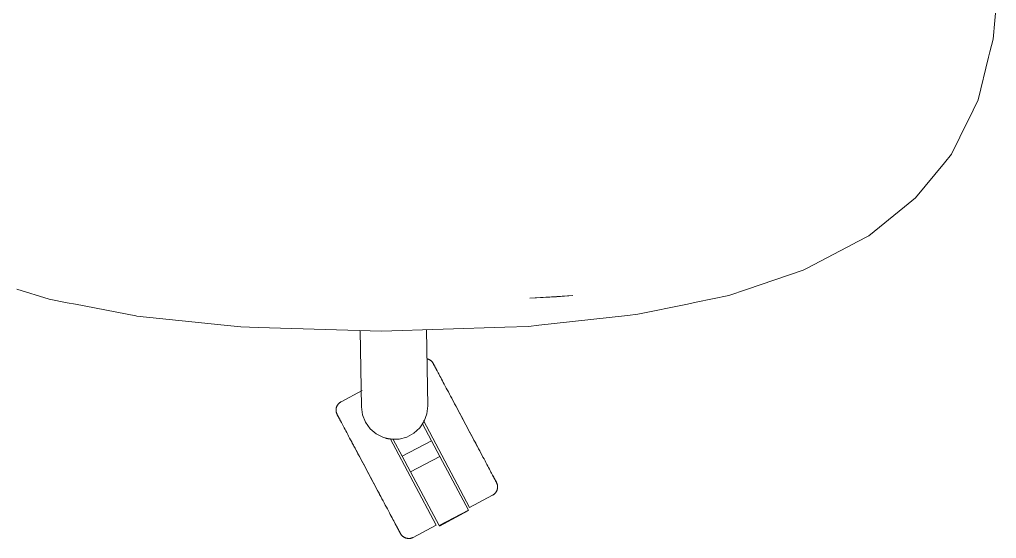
# Model space of a CAD drawing. Header units: millimetres. Extents: x 155927 to 326028, y -36033 to 97293.
# Drawn here: x 169822.2 to 170235.2, y 21343.6 to 21563.2 of the extents above; entities that cross this region are included whole.
import ezdxf

# ---------------------------------------------------------------- set-up
doc = ezdxf.new("R2010")
doc.units = ezdxf.units.MM
doc.header["$MEASUREMENT"] = 0
doc.layers.add('G-IMPT', color=8, linetype='CONTINUOUS', lineweight=9)
doc.layers.add('I-FURN', color=8, linetype='CONTINUOUS', lineweight=9)

msp = doc.modelspace()

# ---------------------------------------------------------------- linework, layer by layer
at = {"layer": 'G-IMPT'}
for p, q in [((170235.21, 21570.8), (170233.76, 21554.92)), ((170233.76, 21554.92), (170232.46, 21549.63)), ((170231.88, 21547.26), (170232.46, 21549.63)), ((170227.48, 21529.31), (170231.88, 21547.26)), ((170225.33, 21524.95), (170227.48, 21529.31)), ((170225.33, 21524.95), (170219.69, 21513.48)), ((170216.16, 21506.32), (170219.69, 21513.48)), ((170213.19, 21502.67), (170216.16, 21506.32)), ((170213.19, 21502.67), (170201.02, 21487.72)), ((170201.02, 21487.72), (170196.35, 21483.96)), ((170181.22, 21471.75), (170196.35, 21483.96)), ((170181.22, 21471.75), (170176.09, 21469.04)), ((170174.71, 21468.31), (170155.2, 21458.02)), ((170174.71, 21468.31), (170176.09, 21469.04)), ((170155.2, 21458.02), (170153.54, 21457.14)), ((170129.46, 21448.99), (170153.54, 21457.14)), ((169821.02, 21449.07), (169834.63, 21444.88)), ((170037.87, 21445.28), (170056.15, 21446.52)), ((170037.87, 21445.28), (170049.21, 21445.91)), ((170056.15, 21446.52), (170049.21, 21445.91)), ((170108.2, 21443.61), (170122.02, 21446.48)), ((170129.46, 21448.99), (170122.02, 21446.48)), ((169834.63, 21444.88), (169842.23, 21443.42)), ((169845.89, 21442.72), (169842.23, 21443.42)), ((169845.89, 21442.72), (169871.27, 21437.85)), ((170104.52, 21442.84), (170083.57, 21438.49)), ((170104.52, 21442.84), (170108.2, 21443.61)), ((169871.73, 21437.76), (169871.27, 21437.85)), ((169871.73, 21437.76), (169908.72, 21433.94)), ((170041.71, 21433.88), (170079.16, 21438.01)), ((170083.57, 21438.49), (170079.16, 21438.01)), ((169908.72, 21433.94), (169915.79, 21433.21)), ((169923.05, 21432.98), (169915.79, 21433.21)), ((169975.22, 21431.37), (169923.05, 21432.98)), ((170027.4, 21433.07), (169975.22, 21431.37)), ((170027.4, 21433.07), (170037.34, 21433.4)), ((170041.71, 21433.88), (170037.34, 21433.4))]:
    msp.add_line(p, q, dxfattribs=at)
at = {"layer": 'I-FURN'}
for p, q in [((169966.75, 21399.31), (169966.19, 21431.65)), ((169994.17, 21431.99), (169994.74, 21399.8)), ((169994.44, 21419.67), (169994.6, 21419.63)), ((169994.6, 21419.63), (169994.75, 21419.58)), ((169994.75, 21419.58), (169994.91, 21419.53)), ((169994.91, 21419.53), (169995.06, 21419.47)), ((169995.06, 21419.47), (169995.21, 21419.41)), ((169995.21, 21419.41), (169995.35, 21419.34)), ((169995.35, 21419.34), (169995.49, 21419.26)), ((169995.49, 21419.26), (169995.63, 21419.18)), ((169995.63, 21419.18), (169995.77, 21419.09)), ((169995.77, 21419.09), (169995.9, 21419)), ((169995.9, 21419), (169996.03, 21418.9)), ((169996.03, 21418.9), (169996.15, 21418.8)), ((169996.15, 21418.8), (169996.27, 21418.69)), ((169996.27, 21418.69), (169996.39, 21418.58)), ((169996.39, 21418.58), (169996.5, 21418.46)), ((169996.5, 21418.46), (169996.6, 21418.34)), ((169996.6, 21418.34), (169996.71, 21418.22)), ((169996.71, 21418.22), (169996.8, 21418.09)), ((169996.8, 21418.09), (169996.89, 21417.96)), ((169996.89, 21417.96), (169996.98, 21417.82)), ((169996.98, 21417.82), (169997.06, 21417.68)), ((169997.06, 21417.68), (169997.08, 21417.64)), ((169997.08, 21417.64), (169997.09, 21417.62)), ((169997.08, 21417.63), (169997.08, 21417.64)), ((169997.1, 21417.59), (169997.08, 21417.63)), ((169997.09, 21417.62), (169997.12, 21417.56)), ((169997.15, 21417.51), (169997.1, 21417.59)), ((169997.12, 21417.56), (169997.17, 21417.46)), ((169997.21, 21417.39), (169997.15, 21417.51)), ((169997.17, 21417.46), (169997.25, 21417.32)), ((169997.3, 21417.23), (169997.21, 21417.39)), ((169997.25, 21417.32), (169997.35, 21417.14)), ((169997.41, 21417.03), (169997.3, 21417.23)), ((169997.35, 21417.14), (169997.46, 21416.92)), ((169997.53, 21416.79), (169997.41, 21417.03)), ((169997.46, 21416.92), (169997.6, 21416.66)), ((169997.68, 21416.51), (169997.53, 21416.79)), ((169997.6, 21416.66), (169997.76, 21416.36)), ((169997.85, 21416.19), (169997.68, 21416.51)), ((169997.76, 21416.36), (169997.94, 21416.03)), ((169998.04, 21415.83), (169997.85, 21416.19)), ((169997.94, 21416.03), (169998.13, 21415.66)), ((169998.25, 21415.44), (169998.04, 21415.83)), ((169998.13, 21415.66), (169998.35, 21415.25)), ((169998.48, 21415.01), (169998.25, 21415.44)), ((169998.35, 21415.25), (169998.59, 21414.8)), ((169998.73, 21414.54), (169998.48, 21415.01)), ((169998.59, 21414.8), (169998.85, 21414.32)), ((169998.99, 21414.04), (169998.73, 21414.54)), ((169998.85, 21414.32), (169999.12, 21413.8)), ((169999.28, 21413.51), (169998.99, 21414.04)), ((169999.12, 21413.8), (169999.41, 21413.25)), ((169999.58, 21412.94), (169999.28, 21413.51)), ((169999.41, 21413.25), (169999.72, 21412.67)), ((169999.9, 21412.34), (169999.58, 21412.94)), ((170000.24, 21411.7), (169999.9, 21412.34)), ((170000.59, 21411.04), (170000.24, 21411.7)), ((170000.96, 21410.35), (170000.59, 21411.04)), ((170001.34, 21409.62), (170000.96, 21410.35)), ((170001.74, 21408.87), (170001.34, 21409.62)), ((170002.15, 21408.1), (170001.74, 21408.87)), ((169966.97, 21406.2), (169958.13, 21401.5)), ((170002.58, 21407.3), (170002.15, 21408.1)), ((170003.02, 21406.47), (170002.58, 21407.3)), ((170003.47, 21405.63), (170003.02, 21406.47)), ((170003.93, 21404.76), (170003.47, 21405.63)), ((170004.4, 21403.87), (170003.93, 21404.76)), ((169956.51, 21399.91), (169956.59, 21400.05)), ((169956.59, 21400.05), (169956.68, 21400.18)), ((169956.68, 21400.18), (169956.77, 21400.32)), ((169956.77, 21400.32), (169956.87, 21400.44)), ((169956.87, 21400.44), (169956.97, 21400.57)), ((169956.97, 21400.57), (169957.08, 21400.69)), ((169957.08, 21400.69), (169957.19, 21400.8)), ((169957.19, 21400.8), (169957.31, 21400.91)), ((169957.31, 21400.91), (169957.43, 21401.02)), ((169957.43, 21401.02), (169957.55, 21401.12)), ((169957.55, 21401.12), (169957.68, 21401.22)), ((169957.68, 21401.22), (169957.81, 21401.31)), ((169957.81, 21401.31), (169957.95, 21401.39)), ((169957.95, 21401.39), (169958.09, 21401.47)), ((169958.09, 21401.47), (169958.13, 21401.5)), ((170004.88, 21402.96), (170004.4, 21403.87)), ((170004.62, 21403.46), (170005.11, 21402.54)), ((170005.37, 21402.04), (170004.88, 21402.96)), ((170005.11, 21402.54), (170005.6, 21401.61)), ((170005.87, 21401.1), (170005.37, 21402.04)), ((170005.6, 21401.61), (170006.1, 21400.67)), ((170006.38, 21400.15), (170005.87, 21401.1)), ((170006.1, 21400.67), (170006.61, 21399.71)), ((170006.89, 21399.19), (170006.38, 21400.15)), ((169955.99, 21398.06), (169956, 21398.22)), ((169955.99, 21397.9), (169955.99, 21398.06)), ((169956, 21397.74), (169955.99, 21397.9)), ((169956, 21398.22), (169956.02, 21398.38)), ((169956.01, 21397.58), (169956, 21397.74)), ((169956.02, 21397.42), (169956.01, 21397.58)), ((169956.02, 21398.38), (169956.04, 21398.54)), ((169956.05, 21397.26), (169956.02, 21397.42)), ((169956.04, 21398.54), (169956.07, 21398.7)), ((169956.08, 21397.1), (169956.05, 21397.26)), ((169956.07, 21398.7), (169956.1, 21398.86)), ((169956.12, 21396.94), (169956.08, 21397.1)), ((169956.1, 21398.86), (169956.14, 21399.02)), ((169956.16, 21396.79), (169956.12, 21396.94)), ((169956.14, 21399.02), (169956.19, 21399.17)), ((169956.21, 21396.64), (169956.16, 21396.79)), ((169956.19, 21399.17), (169956.24, 21399.32)), ((169956.26, 21396.48), (169956.21, 21396.64)), ((169956.24, 21399.32), (169956.3, 21399.47)), ((169956.32, 21396.34), (169956.26, 21396.48)), ((169956.3, 21399.47), (169956.36, 21399.62)), ((169956.39, 21396.19), (169956.32, 21396.34)), ((169956.36, 21399.62), (169956.43, 21399.77)), ((169956.46, 21396.04), (169956.39, 21396.19)), ((169956.43, 21399.77), (169956.51, 21399.91)), ((169956.47, 21396.04), (169956.46, 21396.04)), ((169956.46, 21396.04), (169956.47, 21396.02)), ((169956.49, 21396), (169956.47, 21396.04)), ((169956.47, 21396.02), (169956.51, 21395.96)), ((169956.53, 21395.92), (169956.49, 21396)), ((169956.51, 21395.96), (169956.56, 21395.86)), ((169956.6, 21395.79), (169956.53, 21395.92)), ((169956.56, 21395.86), (169956.63, 21395.72)), ((169956.68, 21395.63), (169956.6, 21395.79)), ((169967.22, 21395.97), (169966.75, 21399.31)), ((169968.47, 21392.83), (169967.22, 21395.97)), ((169994.39, 21396.44), (169993.25, 21393.27)), ((169994.74, 21399.8), (169994.39, 21396.44)), ((170006.61, 21399.71), (170007.13, 21398.74)), ((170007.41, 21398.21), (170006.89, 21399.19)), ((170007.13, 21398.74), (170007.65, 21397.76)), ((170007.93, 21397.23), (170007.41, 21398.21)), ((170007.65, 21397.76), (170008.17, 21396.78)), ((170008.46, 21396.24), (170007.93, 21397.23)), ((170008.17, 21396.78), (170008.7, 21395.78)), ((170008.99, 21395.24), (170008.46, 21396.24)), ((169956.63, 21395.72), (169956.73, 21395.54)), ((169956.79, 21395.43), (169956.68, 21395.63)), ((169956.73, 21395.54), (169956.85, 21395.32)), ((169956.92, 21395.19), (169956.79, 21395.43)), ((169956.85, 21395.32), (169956.98, 21395.07)), ((169957.07, 21394.91), (169956.92, 21395.19)), ((169956.98, 21395.07), (169957.14, 21394.77)), ((169957.24, 21394.59), (169957.07, 21394.91)), ((169957.14, 21394.77), (169957.32, 21394.43)), ((169957.42, 21394.24), (169957.24, 21394.59)), ((169957.32, 21394.43), (169957.52, 21394.06)), ((169957.63, 21393.84), (169957.42, 21394.24)), ((169957.52, 21394.06), (169957.74, 21393.65)), ((169957.86, 21393.41), (169957.63, 21393.84)), ((169957.74, 21393.65), (169957.97, 21393.2)), ((169958.11, 21392.95), (169957.86, 21393.41)), ((169957.97, 21393.2), (169958.23, 21392.72)), ((169958.38, 21392.45), (169958.11, 21392.95)), ((169958.23, 21392.72), (169958.5, 21392.21)), ((169958.66, 21391.91), (169958.38, 21392.45)), ((169958.5, 21392.21), (169958.8, 21391.65)), ((169958.96, 21391.34), (169958.66, 21391.91)), ((169970.43, 21390.09), (169968.47, 21392.83)), ((169993.25, 21393.27), (169991.38, 21390.46)), ((169992.52, 21392.14), (169996.32, 21384.99)), ((170012.46, 21356.77), (169992.92, 21393.51)), ((170008.7, 21395.78), (170009.23, 21394.78)), ((170009.52, 21394.24), (170008.99, 21395.24)), ((170009.23, 21394.78), (170009.77, 21393.78)), ((170010.05, 21393.24), (170009.52, 21394.24)), ((170009.77, 21393.78), (170010.3, 21392.77)), ((170010.59, 21392.23), (170010.05, 21393.24)), ((170010.3, 21392.77), (170010.83, 21391.77)), ((170011.12, 21391.23), (170010.59, 21392.23)), ((170010.83, 21391.77), (170011.37, 21390.77)), ((169958.8, 21391.65), (169959.11, 21391.07)), ((169959.11, 21391.07), (169959.44, 21390.45)), ((169959.44, 21390.45), (169959.78, 21389.81)), ((169959.78, 21389.81), (169960.14, 21389.13)), ((169960.14, 21389.13), (169960.52, 21388.42)), ((169960.52, 21388.42), (169960.91, 21387.69)), ((169960.91, 21387.69), (169961.31, 21386.92)), ((169973, 21387.9), (169970.43, 21390.09)), ((169976.01, 21386.38), (169973, 21387.9)), ((169988.89, 21388.18), (169985.93, 21386.56)), ((169991.38, 21390.46), (169988.89, 21388.18)), ((170011.66, 21390.22), (170011.12, 21391.23)), ((170011.37, 21390.77), (170011.9, 21389.76)), ((170012.19, 21389.22), (170011.66, 21390.22)), ((170011.9, 21389.76), (170012.43, 21388.77)), ((170012.72, 21388.23), (170012.19, 21389.22)), ((170012.43, 21388.77), (170012.96, 21387.78)), ((170013.24, 21387.24), (170012.72, 21388.23)), ((170012.96, 21387.78), (170013.48, 21386.79)), ((169961.31, 21386.92), (169961.73, 21386.14)), ((169961.73, 21386.14), (169962.16, 21385.32)), ((169962.16, 21385.32), (169962.61, 21384.49)), ((169962.85, 21384.03), (169962.4, 21384.88)), ((169962.61, 21384.49), (169963.06, 21383.63)), ((169963.31, 21383.16), (169962.85, 21384.03)), ((169963.06, 21383.63), (169963.53, 21382.76)), ((169979.3, 21385.63), (169976.01, 21386.38)), ((169998.33, 21349.25), (169978.81, 21385.97)), ((169982.67, 21385.69), (169979.3, 21385.63)), ((169983.96, 21378.42), (169980.16, 21385.56)), ((169985.93, 21386.56), (169982.67, 21385.69)), ((169996.32, 21384.99), (169983.96, 21378.42)), ((169996.32, 21384.99), (169999.85, 21378.35)), ((170013.76, 21386.26), (170013.24, 21387.24)), ((170013.48, 21386.79), (170014, 21385.82)), ((170014.28, 21385.3), (170013.76, 21386.26)), ((170014, 21385.82), (170014.51, 21384.85)), ((170014.79, 21384.34), (170014.28, 21385.3)), ((170014.51, 21384.85), (170015.02, 21383.9)), ((170015.29, 21383.39), (170014.79, 21384.34)), ((170015.02, 21383.9), (170015.52, 21382.96)), ((169963.79, 21382.27), (169963.31, 21383.16)), ((169963.53, 21382.76), (169964.01, 21381.86)), ((169964.27, 21381.37), (169963.79, 21382.27)), ((169964.01, 21381.86), (169964.49, 21380.95)), ((169964.76, 21380.45), (169964.27, 21381.37)), ((169964.49, 21380.95), (169964.99, 21380.02)), ((169965.26, 21379.51), (169964.76, 21380.45)), ((169964.99, 21380.02), (169965.49, 21379.07)), ((169965.76, 21378.56), (169965.26, 21379.51)), ((170015.78, 21382.46), (170015.29, 21383.39)), ((170015.52, 21382.96), (170016.01, 21382.04)), ((170016.27, 21381.55), (170015.78, 21382.46)), ((170016.01, 21382.04), (170016.49, 21381.14)), ((170016.74, 21380.66), (170016.27, 21381.55)), ((170016.49, 21381.14), (170016.96, 21380.25)), ((170017.21, 21379.78), (170016.74, 21380.66)), ((170016.96, 21380.25), (170017.42, 21379.38)), ((170017.67, 21378.92), (170017.21, 21379.78)), ((170017.42, 21379.38), (170017.87, 21378.53)), ((169965.49, 21379.07), (169966, 21378.11)), ((169966.27, 21377.59), (169965.76, 21378.56)), ((169966, 21378.11), (169966.51, 21377.15)), ((169966.79, 21376.62), (169966.27, 21377.59)), ((169966.51, 21377.15), (169967.03, 21376.17)), ((169967.32, 21375.64), (169966.79, 21376.62)), ((169967.03, 21376.17), (169967.56, 21375.18)), ((169967.84, 21374.64), (169967.32, 21375.64)), ((169967.56, 21375.18), (169968.09, 21374.19)), ((169987.49, 21371.78), (169983.96, 21378.42)), ((169999.85, 21378.35), (169987.49, 21371.78)), ((169999.85, 21378.35), (170011.92, 21355.64)), ((170018.11, 21378.09), (170017.67, 21378.92)), ((170018.54, 21377.27), (170018.11, 21378.09)), ((170018.96, 21376.49), (170018.54, 21377.27)), ((170019.37, 21375.73), (170018.96, 21376.49)), ((170019.76, 21374.99), (170019.37, 21375.73)), ((169968.37, 21373.65), (169967.84, 21374.64)), ((169968.09, 21374.19), (169968.62, 21373.19)), ((169968.9, 21372.65), (169968.37, 21373.65)), ((169968.62, 21373.19), (169969.15, 21372.18)), ((169969.44, 21371.64), (169968.9, 21372.65)), ((169969.15, 21372.18), (169969.68, 21371.18)), ((169969.97, 21370.64), (169969.44, 21371.64)), ((169969.68, 21371.18), (169970.22, 21370.17)), ((169999.56, 21349.07), (169987.49, 21371.78)), ((170020.13, 21374.28), (170019.76, 21374.99)), ((170020.49, 21373.6), (170020.13, 21374.28)), ((170020.84, 21372.96), (170020.49, 21373.6)), ((170021.17, 21372.34), (170020.84, 21372.96)), ((170021.48, 21371.76), (170021.17, 21372.34)), ((170021.31, 21372.07), (170021.61, 21371.5)), ((170021.77, 21371.21), (170021.48, 21371.76)), ((170021.61, 21371.5), (170021.9, 21370.96)), ((170022.04, 21370.69), (170021.77, 21371.21)), ((169970.51, 21369.63), (169969.97, 21370.64)), ((169970.22, 21370.17), (169970.75, 21369.17)), ((169971.04, 21368.63), (169970.51, 21369.63)), ((169970.75, 21369.17), (169971.29, 21368.17)), ((169971.57, 21367.63), (169971.04, 21368.63)), ((169971.29, 21368.17), (169971.82, 21367.17)), ((169972.1, 21366.64), (169971.57, 21367.63)), ((169971.82, 21367.17), (169972.34, 21366.18)), ((170021.9, 21370.96), (170022.16, 21370.46)), ((170022.3, 21370.21), (170022.04, 21370.69)), ((170022.16, 21370.46), (170022.41, 21370)), ((170022.54, 21369.76), (170022.3, 21370.21)), ((170022.41, 21370), (170022.64, 21369.57)), ((170022.76, 21369.35), (170022.54, 21369.76)), ((170022.64, 21369.57), (170022.85, 21369.17)), ((170022.95, 21368.98), (170022.76, 21369.35)), ((170022.85, 21369.17), (170023.04, 21368.82)), ((170023.13, 21368.64), (170022.95, 21368.98)), ((170023.04, 21368.82), (170023.21, 21368.5)), ((170023.29, 21368.34), (170023.13, 21368.64)), ((170023.21, 21368.5), (170023.36, 21368.22)), ((170023.43, 21368.09), (170023.29, 21368.34)), ((170023.36, 21368.22), (170023.48, 21367.98)), ((170023.54, 21367.87), (170023.43, 21368.09)), ((170023.48, 21367.98), (170023.59, 21367.78)), ((170023.64, 21367.69), (170023.54, 21367.87)), ((170023.59, 21367.78), (170023.68, 21367.62)), ((170023.71, 21367.55), (170023.64, 21367.69)), ((170023.68, 21367.62), (170023.74, 21367.5)), ((170023.77, 21367.45), (170023.71, 21367.55)), ((170023.74, 21367.5), (170023.78, 21367.41)), ((170023.8, 21367.39), (170023.77, 21367.45)), ((170023.78, 21367.41), (170023.81, 21367.37)), ((170023.81, 21367.37), (170023.8, 21367.39)), ((170023.81, 21367.37), (170023.88, 21367.22)), ((170023.81, 21367.37), (170023.81, 21367.37)), ((170023.88, 21367.22), (170023.95, 21367.08)), ((170023.95, 21367.08), (170024.01, 21366.93)), ((170024.01, 21366.93), (170024.07, 21366.77)), ((169972.63, 21365.65), (169972.1, 21366.64)), ((169972.34, 21366.18), (169972.87, 21365.2)), ((169973.15, 21364.67), (169972.63, 21365.65)), ((169972.87, 21365.2), (169973.38, 21364.22)), ((169973.66, 21363.7), (169973.15, 21364.67)), ((169973.38, 21364.22), (169973.9, 21363.26)), ((169974.17, 21362.74), (169973.66, 21363.7)), ((169973.9, 21363.26), (169974.4, 21362.31)), ((170023.3, 21362.84), (170023.2, 21362.72)), ((170023.41, 21362.97), (170023.3, 21362.84)), ((170023.51, 21363.1), (170023.41, 21362.97)), ((170023.6, 21363.23), (170023.51, 21363.1)), ((170023.68, 21363.36), (170023.6, 21363.23)), ((170023.77, 21363.5), (170023.68, 21363.36)), ((170023.84, 21363.64), (170023.77, 21363.5)), ((170023.91, 21363.79), (170023.84, 21363.64)), ((170023.98, 21363.94), (170023.91, 21363.79)), ((170024.04, 21364.09), (170023.98, 21363.94)), ((170024.09, 21364.24), (170024.04, 21364.09)), ((170024.07, 21366.77), (170024.12, 21366.62)), ((170024.13, 21364.39), (170024.09, 21364.24)), ((170024.12, 21366.62), (170024.16, 21366.47)), ((170024.17, 21364.55), (170024.13, 21364.39)), ((170024.16, 21366.47), (170024.19, 21366.31)), ((170024.21, 21364.71), (170024.17, 21364.55)), ((170024.19, 21366.31), (170024.22, 21366.15)), ((170024.24, 21364.87), (170024.21, 21364.71)), ((170024.22, 21366.15), (170024.25, 21365.99)), ((170024.26, 21365.03), (170024.24, 21364.87)), ((170024.25, 21365.99), (170024.27, 21365.83)), ((170024.27, 21365.19), (170024.26, 21365.03)), ((170024.27, 21365.83), (170024.28, 21365.67)), ((170024.28, 21365.35), (170024.27, 21365.19)), ((170024.28, 21365.67), (170024.28, 21365.51)), ((170024.28, 21365.51), (170024.28, 21365.35)), ((169974.67, 21361.8), (169974.17, 21362.74)), ((169974.4, 21362.31), (169974.9, 21361.37)), ((169975.17, 21360.87), (169974.67, 21361.8)), ((169974.9, 21361.37), (169975.39, 21360.45)), ((169975.65, 21359.96), (169975.17, 21360.87)), ((169975.39, 21360.45), (169975.87, 21359.54)), ((169975.87, 21359.54), (169976.34, 21358.65)), ((169976.34, 21358.65), (169976.81, 21357.79)), ((170012.46, 21356.77), (170022.14, 21361.92)), ((170022.18, 21361.94), (170022.14, 21361.92)), ((170022.32, 21362.02), (170022.18, 21361.94)), ((170022.46, 21362.1), (170022.32, 21362.02)), ((170022.59, 21362.19), (170022.46, 21362.1)), ((170022.72, 21362.29), (170022.59, 21362.19)), ((170022.85, 21362.39), (170022.72, 21362.29)), ((170022.97, 21362.5), (170022.85, 21362.39)), ((170023.08, 21362.61), (170022.97, 21362.5)), ((170023.2, 21362.72), (170023.08, 21362.61)), ((169976.81, 21357.79), (169977.26, 21356.94)), ((169977.26, 21356.94), (169977.69, 21356.11)), ((169977.69, 21356.11), (169978.12, 21355.31)), ((169978.12, 21355.31), (169978.53, 21354.54)), ((169978.53, 21354.54), (169978.93, 21353.79)), ((170011.92, 21355.64), (169999.56, 21349.07)), ((169999.65, 21348.9), (170012.01, 21355.47)), ((169978.93, 21353.79), (169979.32, 21353.07)), ((169979.32, 21353.07), (169979.68, 21352.37)), ((169979.68, 21352.37), (169980.04, 21351.71)), ((169980.04, 21351.71), (169980.37, 21351.07)), ((169980.37, 21351.07), (169980.69, 21350.47)), ((169980.86, 21350.16), (169980.55, 21350.75)), ((169980.69, 21350.47), (169981, 21349.9)), ((169981.15, 21349.61), (169980.86, 21350.16)), ((169981, 21349.9), (169981.28, 21349.37)), ((169981.43, 21349.09), (169981.15, 21349.61)), ((169981.28, 21349.37), (169981.55, 21348.87)), ((169981.68, 21348.61), (169981.43, 21349.09)), ((169981.55, 21348.87), (169981.8, 21348.4)), ((169981.92, 21348.16), (169981.68, 21348.61)), ((169981.8, 21348.4), (169982.02, 21347.97)), ((169982.14, 21347.75), (169981.92, 21348.16)), ((169982.02, 21347.97), (169982.23, 21347.58)), ((169982.34, 21347.38), (169982.14, 21347.75)), ((169982.23, 21347.58), (169982.42, 21347.22)), ((169982.52, 21347.05), (169982.34, 21347.38)), ((169982.42, 21347.22), (169982.59, 21346.9)), ((169982.67, 21346.75), (169982.52, 21347.05)), ((169982.59, 21346.9), (169982.74, 21346.63)), ((169982.81, 21346.49), (169982.67, 21346.75)), ((169982.74, 21346.63), (169982.87, 21346.38)), ((169982.93, 21346.27), (169982.81, 21346.49)), ((169982.87, 21346.38), (169982.97, 21346.18)), ((169983.02, 21346.09), (169982.93, 21346.27)), ((169988.65, 21344.1), (169998.33, 21349.25)), ((169982.97, 21346.18), (169983.06, 21346.02)), ((169983.1, 21345.95), (169983.02, 21346.09)), ((169983.06, 21346.02), (169983.13, 21345.9)), ((169983.15, 21345.85), (169983.1, 21345.95)), ((169983.13, 21345.9), (169983.17, 21345.82)), ((169983.18, 21345.79), (169983.15, 21345.85)), ((169983.17, 21345.82), (169983.19, 21345.78)), ((169983.19, 21345.77), (169983.18, 21345.79)), ((169983.19, 21345.78), (169983.19, 21345.77)), ((169983.22, 21345.73), (169983.19, 21345.77)), ((169983.3, 21345.59), (169983.22, 21345.73)), ((169983.38, 21345.46), (169983.3, 21345.59)), ((169983.47, 21345.32), (169983.38, 21345.46)), ((169983.57, 21345.19), (169983.47, 21345.32)), ((169983.67, 21345.07), (169983.57, 21345.19)), ((169983.78, 21344.95), (169983.67, 21345.07)), ((169983.89, 21344.83), (169983.78, 21344.95)), ((169984, 21344.72), (169983.89, 21344.83)), ((169984.12, 21344.61), (169984, 21344.72)), ((169984.25, 21344.51), (169984.12, 21344.61)), ((169984.37, 21344.41), (169984.25, 21344.51)), ((169984.51, 21344.32), (169984.37, 21344.41)), ((169984.64, 21344.23), (169984.51, 21344.32)), ((169984.78, 21344.15), (169984.64, 21344.23)), ((169984.92, 21344.07), (169984.78, 21344.15)), ((169985.07, 21344), (169984.92, 21344.07)), ((169985.22, 21343.94), (169985.07, 21344)), ((169985.37, 21343.88), (169985.22, 21343.94)), ((169985.52, 21343.83), (169985.37, 21343.88)), ((169985.67, 21343.78), (169985.52, 21343.83)), ((169985.83, 21343.74), (169985.67, 21343.78)), ((169985.99, 21343.71), (169985.83, 21343.74)), ((169986.15, 21343.68), (169985.99, 21343.71)), ((169986.31, 21343.66), (169986.15, 21343.68)), ((169986.47, 21343.64), (169986.31, 21343.66)), ((169986.63, 21343.63), (169986.47, 21343.64)), ((169986.79, 21343.63), (169986.63, 21343.63)), ((169986.95, 21343.64), (169986.79, 21343.63)), ((169987.11, 21343.65), (169986.95, 21343.64)), ((169987.27, 21343.67), (169987.11, 21343.65)), ((169987.43, 21343.69), (169987.27, 21343.67)), ((169987.59, 21343.72), (169987.43, 21343.69)), ((169987.75, 21343.76), (169987.59, 21343.72)), ((169987.9, 21343.8), (169987.75, 21343.76)), ((169988.05, 21343.85), (169987.9, 21343.8)), ((169988.21, 21343.9), (169988.05, 21343.85)), ((169988.35, 21343.96), (169988.21, 21343.9)), ((169988.5, 21344.03), (169988.35, 21343.96)), ((169988.65, 21344.1), (169988.5, 21344.03))]:
    msp.add_line(p, q, dxfattribs=at)
msp.add_arc((169980.75, 21399.36), 13.81, 252.664, 257.6527, dxfattribs=at)
msp.add_open_spline([(169978.39, 21385.75), (169977.95, 21385.83), (169977.53, 21385.93), (169977.11, 21386.05)], degree=3, dxfattribs=at)

doc.saveas('drawing.dxf')
